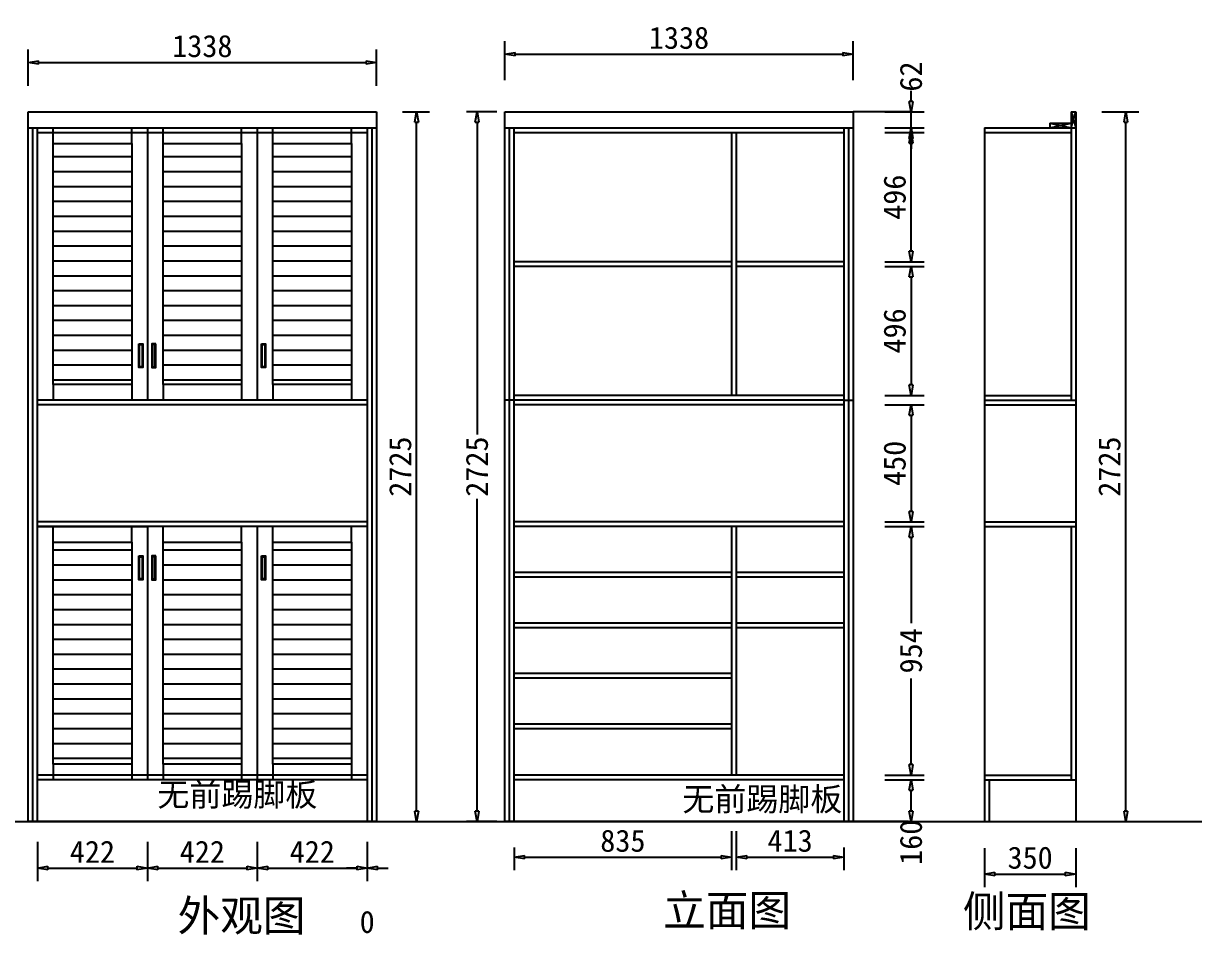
# Model space of a CAD drawing. Header units: millimetres. Extents: x 366509 to 398313, y -1245498 to -1202747.
# Drawn here: x 377443 to 381936, y -1241278 to -1237771 of the extents above; entities that cross this region are included whole.
import ezdxf

# ---------------------------------------------------------------- set-up
doc = ezdxf.new("R2010")
doc.units = ezdxf.units.MM
doc.header["$LTSCALE"] = 20
doc.layers.get('Defpoints').update_dxf_attribs({"color": 250})
doc.styles.get("Standard").update_dxf_attribs({"font": 'SimSun.ttf', "height": 85})
doc.dimstyles.new('200', dxfattribs={"dimtxt": 90, "dimasz": 40, "dimexe": 50, "dimexo": 100, "dimgap": 20, "dimtad": 1, "dimdec": 0, "dimtxsty": 'Standard', "dimblk": 'CLOSEDBLANK', "dimcen": 100, "dimdle": 50, "dimclrd": 256, "dimclre": 256, "dimclrt": 256, "dimadec": 0, "dimazin": 0, "dimtfac": 1, "dimtdec": 0, "dimtmove": 2, "dimatfit": 3, "dimldrblk": 'CLOSEDBLANK', "dimfxl": 100, "dimfxlon": 1, "dimlwd": 25, "dimlwe": 25, "dimarcsym": 0})
doc.dimstyles.new('周文晶', dxfattribs={"dimtxt": 70, "dimasz": 40, "dimexe": 40, "dimexo": 30, "dimgap": 10, "dimtad": 0, "dimdec": 0, "dimtxsty": 'Standard', "dimblk": 'CLOSEDBLANK', "dimcen": 200, "dimclrd": 256, "dimclre": 256, "dimadec": 0, "dimazin": 0, "dimtfac": 1, "dimtdec": 0, "dimtmove": 0, "dimatfit": 3, "dimldrblk": 'CLOSEDBLANK', "dimfxl": 100, "dimfxlon": 1, "dimarcsym": 0})

# ---------------------------------------------------------------- blocks, each defined once
blk = doc.blocks.new('_ClosedBlank')
at = {"color": 0, "linetype": 'ByBlock', "lineweight": -2}
for p, q in [((-1, 0.17), (0, 0)), ((-1, 0.17), (-1, -0.17)), ((0, 0), (-1, -0.17))]:
    blk.add_line(p, q, dxfattribs=at)
blk = doc.blocks.new('*D1571')
at = {"lineweight": 25, "transparency": 16777216}
for p, q in [((380750.7, -1240675.2), (380900.7, -1240675.2)), ((380850.7, -1240795.2), (380850.7, -1240715.2)), ((380750.7, -1240835.2), (380900.7, -1240835.2))]:
    blk.add_line(p, q, dxfattribs=at)
at = {"layer": 'Defpoints', "color": 0, "transparency": 16777216}
for p in [(380592.9, -1240675.2), (380850.7, -1240675.2), (380628.9, -1240835.2)]:
    blk.add_point(p, dxfattribs=at)
at = {"lineweight": 25, "transparency": 16777216, "xscale": 40, "yscale": 40, "zscale": 40}
for p, rotation in [((380850.7, -1240675.2), 90), ((380850.7, -1240835.2), 270)]:
    blk.add_blockref('_ClosedBlank', p, dxfattribs=dict(at, rotation=rotation))
at = {"lineweight": -3, "transparency": 16777216, "insert": (380850.7, -1240915.2), "char_height": 85, "attachment_point": 5, "rotation": 90}
blk.add_mtext('160', dxfattribs=at)
blk = doc.blocks.new('*D1577')
at = {"lineweight": 25, "transparency": 16777216}
for p, q in [((380750.7, -1239703.2), (380900.7, -1239703.2)), ((380850.7, -1239743.2), (380850.7, -1240074.3)), ((380850.7, -1240617.2), (380850.7, -1240286.2)), ((380750.7, -1240657.2), (380900.7, -1240657.2))]:
    blk.add_line(p, q, dxfattribs=at)
at = {"layer": 'Defpoints', "color": 0, "transparency": 16777216}
for p in [(380592.9, -1239703.2), (380850.7, -1239703.2), (380592.9, -1240657.2)]:
    blk.add_point(p, dxfattribs=at)
at = {"lineweight": 25, "transparency": 16777216, "xscale": 40, "yscale": 40, "zscale": 40}
for p, rotation in [((380850.7, -1239703.2), 90), ((380850.7, -1240657.2), 270)]:
    blk.add_blockref('_ClosedBlank', p, dxfattribs=dict(at, rotation=rotation))
at = {"lineweight": -3, "transparency": 16777216, "insert": (380850.7, -1240180.2), "char_height": 85, "attachment_point": 5, "rotation": 90}
blk.add_mtext('954', dxfattribs=at)
blk = doc.blocks.new('*D1578')
at = {"lineweight": 25, "transparency": 16777216}
for p, q in [((380750.7, -1239235.2), (380900.7, -1239235.2)), ((380850.7, -1239275.2), (380850.7, -1239645.2)), ((380750.7, -1239685.2), (380900.7, -1239685.2))]:
    blk.add_line(p, q, dxfattribs=at)
at = {"layer": 'Defpoints', "color": 0, "transparency": 16777216}
for p in [(380592.9, -1239235.2), (380592.9, -1239685.2), (380850.7, -1239685.2)]:
    blk.add_point(p, dxfattribs=at)
at = {"lineweight": 25, "transparency": 16777216, "xscale": 40, "yscale": 40, "zscale": 40}
for p, rotation in [((380850.7, -1239235.2), 90), ((380850.7, -1239685.2), 270)]:
    blk.add_blockref('_ClosedBlank', p, dxfattribs=dict(at, rotation=rotation))
at = {"lineweight": -3, "transparency": 16777216, "insert": (380788.2, -1239460.2), "char_height": 85, "attachment_point": 5, "rotation": 90}
blk.add_mtext('450', dxfattribs=at)
blk = doc.blocks.new('*D1579')
at = {"lineweight": 25, "transparency": 16777216}
for p, q in [((380750.7, -1238703.7), (380900.7, -1238703.7)), ((380850.7, -1238743.7), (380850.7, -1239159.2)), ((380750.7, -1239199.2), (380900.7, -1239199.2))]:
    blk.add_line(p, q, dxfattribs=at)
at = {"layer": 'Defpoints', "color": 0, "transparency": 16777216}
for p in [(380592.9, -1238703.7), (380592.9, -1239199.2), (380850.7, -1239199.2)]:
    blk.add_point(p, dxfattribs=at)
at = {"lineweight": 25, "transparency": 16777216, "xscale": 40, "yscale": 40, "zscale": 40}
for p, rotation in [((380850.7, -1238703.7), 90), ((380850.7, -1239199.2), 270)]:
    blk.add_blockref('_ClosedBlank', p, dxfattribs=dict(at, rotation=rotation))
at = {"lineweight": -3, "transparency": 16777216, "insert": (380788.2, -1238951.5), "char_height": 85, "attachment_point": 5, "rotation": 90}
blk.add_mtext('496', dxfattribs=at)
blk = doc.blocks.new('*D1580')
at = {"lineweight": 25, "transparency": 16777216}
for p, q in [((380750.7, -1238190.2), (380900.7, -1238190.2)), ((380850.7, -1238645.7), (380850.7, -1238230.2)), ((380750.7, -1238685.7), (380900.7, -1238685.7))]:
    blk.add_line(p, q, dxfattribs=at)
at = {"layer": 'Defpoints', "color": 0, "transparency": 16777216}
for p in [(380592.9, -1238190.2), (380850.7, -1238190.2), (380592.9, -1238685.7)]:
    blk.add_point(p, dxfattribs=at)
at = {"lineweight": 25, "transparency": 16777216, "xscale": 40, "yscale": 40, "zscale": 40}
for p, rotation in [((380850.7, -1238190.2), 90), ((380850.7, -1238685.7), 270)]:
    blk.add_blockref('_ClosedBlank', p, dxfattribs=dict(at, rotation=rotation))
at = {"lineweight": -3, "transparency": 16777216, "insert": (380788.2, -1238438), "char_height": 85, "attachment_point": 5, "rotation": 90}
blk.add_mtext('496', dxfattribs=at)
blk = doc.blocks.new('*D1581')
at = {"lineweight": 25, "transparency": 16777216}
for p, q in [((380850.7, -1238070.2), (380850.7, -1238030.2)), ((380750.7, -1238110.2), (380900.7, -1238110.2)), ((380850.7, -1238172.2), (380850.7, -1238110.2)), ((380750.7, -1238172.2), (380900.7, -1238172.2)), ((380850.7, -1238212.2), (380850.7, -1238252.2))]:
    blk.add_line(p, q, dxfattribs=at)
at = {"layer": 'Defpoints', "color": 0, "transparency": 16777216}
for p in [(380628.9, -1238110.2), (380850.7, -1238110.2), (380628.9, -1238172.2)]:
    blk.add_point(p, dxfattribs=at)
at = {"lineweight": 25, "transparency": 16777216, "xscale": 40, "yscale": 40, "zscale": 40}
for p, rotation in [((380850.7, -1238110.2), 270), ((380850.7, -1238172.2), 90)]:
    blk.add_blockref('_ClosedBlank', p, dxfattribs=dict(at, rotation=rotation))
at = {"lineweight": -3, "transparency": 16777216, "insert": (380850.7, -1237974.7), "char_height": 85, "attachment_point": 5, "rotation": 90}
blk.add_mtext('62', dxfattribs=at)
blk = doc.blocks.new('*D1582')
at = {"lineweight": 25, "transparency": 16777216}
for p, q in [((380161.9, -1240872.4), (380161.9, -1241022.4)), ((379326.9, -1240935.2), (379326.9, -1241022.4)), ((379366.9, -1240972.4), (380121.9, -1240972.4))]:
    blk.add_line(p, q, dxfattribs=at)
at = {"layer": 'Defpoints', "color": 0, "transparency": 16777216}
for p in [(380161.9, -1240657.2), (379326.9, -1240835.2), (380161.9, -1240972.4)]:
    blk.add_point(p, dxfattribs=at)
at = {"lineweight": 25, "transparency": 16777216, "xscale": 40, "yscale": 40, "zscale": 40, "rotation": 180}
blk.add_blockref('_ClosedBlank', (379326.9, -1240972.4), dxfattribs=at)
at = {"lineweight": 25, "transparency": 16777216, "xscale": 40, "yscale": 40, "zscale": 40}
blk.add_blockref('_ClosedBlank', (380161.9, -1240972.4), dxfattribs=at)
at = {"lineweight": -3, "transparency": 16777216, "insert": (379744.4, -1240909.9), "char_height": 85, "attachment_point": 5}
blk.add_mtext('835', dxfattribs=at)
blk = doc.blocks.new('*D1583')
at = {"lineweight": 25, "transparency": 16777216}
for p, q in [((380179.9, -1240872.4), (380179.9, -1241022.4)), ((380592.9, -1240935.2), (380592.9, -1241022.4)), ((380219.9, -1240972.4), (380552.9, -1240972.4))]:
    blk.add_line(p, q, dxfattribs=at)
at = {"layer": 'Defpoints', "color": 0, "transparency": 16777216}
for p in [(380179.9, -1240657.2), (380592.9, -1240835.2), (380592.9, -1240972.4)]:
    blk.add_point(p, dxfattribs=at)
at = {"lineweight": 25, "transparency": 16777216, "xscale": 40, "yscale": 40, "zscale": 40, "rotation": 180}
blk.add_blockref('_ClosedBlank', (380179.9, -1240972.4), dxfattribs=at)
at = {"lineweight": 25, "transparency": 16777216, "xscale": 40, "yscale": 40, "zscale": 40}
blk.add_blockref('_ClosedBlank', (380592.9, -1240972.4), dxfattribs=at)
at = {"lineweight": -3, "transparency": 16777216, "insert": (380386.4, -1240909.9), "char_height": 85, "attachment_point": 5}
blk.add_mtext('413', dxfattribs=at)
blk = doc.blocks.new('*D1584')
at = {"lineweight": 25, "transparency": 16777216}
for p, q in [((379290.9, -1237988.9), (379290.9, -1237838.9)), ((380628.9, -1237988.9), (380628.9, -1237838.9)), ((379330.9, -1237888.9), (380588.9, -1237888.9))]:
    blk.add_line(p, q, dxfattribs=at)
at = {"layer": 'Defpoints', "color": 0, "transparency": 16777216}
for p in [(380628.9, -1237888.9), (379290.9, -1238110.2), (380628.9, -1238110.2)]:
    blk.add_point(p, dxfattribs=at)
at = {"lineweight": 25, "transparency": 16777216, "xscale": 40, "yscale": 40, "zscale": 40, "rotation": 180}
blk.add_blockref('_ClosedBlank', (379290.9, -1237888.9), dxfattribs=at)
at = {"lineweight": 25, "transparency": 16777216, "xscale": 40, "yscale": 40, "zscale": 40}
blk.add_blockref('_ClosedBlank', (380628.9, -1237888.9), dxfattribs=at)
at = {"lineweight": -3, "transparency": 16777216, "insert": (379959.9, -1237826.4), "char_height": 85, "attachment_point": 5}
blk.add_mtext('1338', dxfattribs=at)
blk = doc.blocks.new('*D1572')
at = {"lineweight": 25, "transparency": 16777216}
for p, q in [((377496.8, -1240914.2), (377496.8, -1241064.2)), ((377918.8, -1240914.2), (377918.8, -1241064.2)), ((377536.8, -1241014.2), (377878.8, -1241014.2))]:
    blk.add_line(p, q, dxfattribs=at)
at = {"layer": 'Defpoints', "color": 0, "transparency": 16777216}
for p in [(377496.8, -1240812.6), (377918.8, -1240812.6), (377918.8, -1241014.2)]:
    blk.add_point(p, dxfattribs=at)
at = {"lineweight": 25, "transparency": 16777216, "xscale": 40, "yscale": 40, "zscale": 40, "rotation": 180}
blk.add_blockref('_ClosedBlank', (377496.8, -1241014.2), dxfattribs=at)
at = {"lineweight": 25, "transparency": 16777216, "xscale": 40, "yscale": 40, "zscale": 40}
blk.add_blockref('_ClosedBlank', (377918.8, -1241014.2), dxfattribs=at)
at = {"lineweight": -3, "transparency": 16777216, "insert": (377707.8, -1240951.7), "char_height": 85, "attachment_point": 5}
blk.add_mtext('422', dxfattribs=at)
blk = doc.blocks.new('*D1573')
at = {"lineweight": 25, "transparency": 16777216}
for p, q in [((377918.8, -1240914.2), (377918.8, -1241064.2)), ((378340.8, -1240914.2), (378340.8, -1241064.2)), ((377958.8, -1241014.2), (378300.8, -1241014.2))]:
    blk.add_line(p, q, dxfattribs=at)
at = {"layer": 'Defpoints', "color": 0, "transparency": 16777216}
for p in [(377918.8, -1240812.6), (378340.8, -1240812.6), (378340.8, -1241014.2)]:
    blk.add_point(p, dxfattribs=at)
at = {"lineweight": 25, "transparency": 16777216, "xscale": 40, "yscale": 40, "zscale": 40, "rotation": 180}
blk.add_blockref('_ClosedBlank', (377918.8, -1241014.2), dxfattribs=at)
at = {"lineweight": 25, "transparency": 16777216, "xscale": 40, "yscale": 40, "zscale": 40}
blk.add_blockref('_ClosedBlank', (378340.8, -1241014.2), dxfattribs=at)
at = {"lineweight": -3, "transparency": 16777216, "insert": (378129.8, -1240951.7), "char_height": 85, "attachment_point": 5}
blk.add_mtext('422', dxfattribs=at)
blk = doc.blocks.new('*D1574')
at = {"lineweight": 25, "transparency": 16777216}
for p, q in [((378340.8, -1240914.2), (378340.8, -1241064.2)), ((378762.8, -1240914.2), (378762.8, -1241064.2)), ((378380.8, -1241014.2), (378722.8, -1241014.2))]:
    blk.add_line(p, q, dxfattribs=at)
at = {"layer": 'Defpoints', "color": 0, "transparency": 16777216}
for p in [(378340.8, -1240812.6), (378762.8, -1240812.6), (378762.8, -1241014.2)]:
    blk.add_point(p, dxfattribs=at)
at = {"lineweight": 25, "transparency": 16777216, "xscale": 40, "yscale": 40, "zscale": 40, "rotation": 180}
blk.add_blockref('_ClosedBlank', (378340.8, -1241014.2), dxfattribs=at)
at = {"lineweight": 25, "transparency": 16777216, "xscale": 40, "yscale": 40, "zscale": 40}
blk.add_blockref('_ClosedBlank', (378762.8, -1241014.2), dxfattribs=at)
at = {"lineweight": -3, "transparency": 16777216, "insert": (378551.8, -1240951.7), "char_height": 85, "attachment_point": 5}
blk.add_mtext('422', dxfattribs=at)
blk = doc.blocks.new('*D1575')
at = {"lineweight": 25, "transparency": 16777216}
for p, q in [((378762.8, -1240914.2), (378762.8, -1241064.2)), ((378762.8, -1240935.2), (378762.8, -1241064.2)), ((378722.8, -1241014.2), (378682.8, -1241014.2)), ((378802.8, -1241014.2), (378842.8, -1241014.2))]:
    blk.add_line(p, q, dxfattribs=at)
at = {"layer": 'Defpoints', "color": 0, "transparency": 16777216}
for p in [(378762.8, -1240812.6), (378762.8, -1240835.2), (378762.8, -1241014.2)]:
    blk.add_point(p, dxfattribs=at)
at = {"lineweight": 25, "transparency": 16777216, "xscale": 40, "yscale": 40, "zscale": 40}
blk.add_blockref('_ClosedBlank', (378762.8, -1241014.2), dxfattribs=at)
at = {"lineweight": 25, "transparency": 16777216, "xscale": 40, "yscale": 40, "zscale": 40, "rotation": 180}
blk.add_blockref('_ClosedBlank', (378762.8, -1241014.2), dxfattribs=at)
at = {"lineweight": -3, "transparency": 16777216, "insert": (378762.8, -1241221.7), "char_height": 85, "attachment_point": 5}
blk.add_mtext('0', dxfattribs=at)
blk = doc.blocks.new('*D1585')
at = {"lineweight": 25, "transparency": 16777216}
for p, q in [((377351.6, -1240675.2), (377201.6, -1240675.2)), ((377251.6, -1240715.2), (377251.6, -1240795.2)), ((377351.6, -1240835.2), (377201.6, -1240835.2))]:
    blk.add_line(p, q, dxfattribs=at)
at = {"layer": 'Defpoints', "color": 0, "transparency": 16777216}
for p in [(377496.8, -1240675.2), (377251.6, -1240835.2), (377460.8, -1240835.2)]:
    blk.add_point(p, dxfattribs=at)
at = {"lineweight": 25, "transparency": 16777216, "xscale": 40, "yscale": 40, "zscale": 40}
for p, rotation in [((377251.6, -1240675.2), 90), ((377251.6, -1240835.2), 270)]:
    blk.add_blockref('_ClosedBlank', p, dxfattribs=dict(at, rotation=rotation))
at = {"lineweight": -3, "transparency": 16777216, "insert": (377129.1, -1240755.2), "char_height": 85, "attachment_point": 5, "rotation": 90}
blk.add_mtext('160', dxfattribs=at)
blk = doc.blocks.new('*D1586')
at = {"lineweight": 25, "transparency": 16777216}
for p, q in [((377351.6, -1239703.2), (377201.6, -1239703.2)), ((377251.6, -1240635.2), (377251.6, -1239743.2)), ((377351.6, -1240675.2), (377201.6, -1240675.2))]:
    blk.add_line(p, q, dxfattribs=at)
at = {"layer": 'Defpoints', "color": 0, "transparency": 16777216}
for p in [(377251.6, -1239703.2), (377496.8, -1239703.2), (377496.8, -1240675.2)]:
    blk.add_point(p, dxfattribs=at)
at = {"lineweight": 25, "transparency": 16777216, "xscale": 40, "yscale": 40, "zscale": 40}
for p, rotation in [((377251.6, -1239703.2), 90), ((377251.6, -1240675.2), 270)]:
    blk.add_blockref('_ClosedBlank', p, dxfattribs=dict(at, rotation=rotation))
at = {"lineweight": -3, "transparency": 16777216, "insert": (377189.1, -1240189.2), "char_height": 85, "attachment_point": 5, "rotation": 90}
blk.add_mtext('972', dxfattribs=at)
blk = doc.blocks.new('*D1587')
at = {"lineweight": 25, "transparency": 16777216}
for p, q in [((377351.6, -1239235.2), (377201.6, -1239235.2)), ((377251.6, -1239645.2), (377251.6, -1239275.2)), ((377351.6, -1239685.2), (377201.6, -1239685.2))]:
    blk.add_line(p, q, dxfattribs=at)
at = {"layer": 'Defpoints', "color": 0, "transparency": 16777216}
for p in [(377251.6, -1239235.2), (377496.8, -1239235.2), (377496.8, -1239685.2)]:
    blk.add_point(p, dxfattribs=at)
at = {"lineweight": 25, "transparency": 16777216, "xscale": 40, "yscale": 40, "zscale": 40}
for p, rotation in [((377251.6, -1239235.2), 90), ((377251.6, -1239685.2), 270)]:
    blk.add_blockref('_ClosedBlank', p, dxfattribs=dict(at, rotation=rotation))
at = {"lineweight": -3, "transparency": 16777216, "insert": (377189.1, -1239460.2), "char_height": 85, "attachment_point": 5, "rotation": 90}
blk.add_mtext('450', dxfattribs=at)
blk = doc.blocks.new('*D1588')
at = {"lineweight": 25, "transparency": 16777216}
for p, q in [((377351.6, -1238172.2), (377201.6, -1238172.2)), ((377251.6, -1239177.2), (377251.6, -1238212.2)), ((377351.6, -1239217.2), (377201.6, -1239217.2))]:
    blk.add_line(p, q, dxfattribs=at)
at = {"layer": 'Defpoints', "color": 0, "transparency": 16777216}
for p in [(377251.6, -1238172.2), (377496.8, -1238172.2), (377496.8, -1239217.2)]:
    blk.add_point(p, dxfattribs=at)
at = {"lineweight": 25, "transparency": 16777216, "xscale": 40, "yscale": 40, "zscale": 40}
for p, rotation in [((377251.6, -1238172.2), 90), ((377251.6, -1239217.2), 270)]:
    blk.add_blockref('_ClosedBlank', p, dxfattribs=dict(at, rotation=rotation))
at = {"lineweight": -3, "transparency": 16777216, "insert": (377189.1, -1238694.7), "char_height": 85, "attachment_point": 5, "rotation": 90}
blk.add_mtext('1045', dxfattribs=at)
blk = doc.blocks.new('*D1589')
at = {"lineweight": 25, "transparency": 16777216}
for p, q in [((377251.6, -1238070.2), (377251.6, -1238030.2)), ((377351.6, -1238110.2), (377201.6, -1238110.2)), ((377251.6, -1238172.2), (377251.6, -1238110.2)), ((377351.6, -1238172.2), (377201.6, -1238172.2)), ((377251.6, -1238212.2), (377251.6, -1238252.2))]:
    blk.add_line(p, q, dxfattribs=at)
at = {"layer": 'Defpoints', "color": 0, "transparency": 16777216}
for p in [(377251.6, -1238110.2), (377460.8, -1238110.2), (377496.8, -1238172.2)]:
    blk.add_point(p, dxfattribs=at)
at = {"lineweight": 25, "transparency": 16777216, "xscale": 40, "yscale": 40, "zscale": 40}
for p, rotation in [((377251.6, -1238110.2), 270), ((377251.6, -1238172.2), 90)]:
    blk.add_blockref('_ClosedBlank', p, dxfattribs=dict(at, rotation=rotation))
at = {"lineweight": -3, "transparency": 16777216, "insert": (377129.1, -1238141.2), "char_height": 85, "attachment_point": 5, "rotation": 90}
blk.add_mtext('62', dxfattribs=at)
blk = doc.blocks.new('*D1590')
at = {"lineweight": 25, "transparency": 16777216}
for p, q in [((377460.8, -1238010.2), (377460.8, -1237870.6)), ((378798.8, -1238010.2), (378798.8, -1237870.6)), ((377500.8, -1237920.6), (378758.8, -1237920.6))]:
    blk.add_line(p, q, dxfattribs=at)
at = {"layer": 'Defpoints', "color": 0, "transparency": 16777216}
for p in [(378798.8, -1237920.6), (377460.8, -1238110.2), (378798.8, -1238110.2)]:
    blk.add_point(p, dxfattribs=at)
at = {"lineweight": 25, "transparency": 16777216, "xscale": 40, "yscale": 40, "zscale": 40, "rotation": 180}
blk.add_blockref('_ClosedBlank', (377460.8, -1237920.6), dxfattribs=at)
at = {"lineweight": 25, "transparency": 16777216, "xscale": 40, "yscale": 40, "zscale": 40}
blk.add_blockref('_ClosedBlank', (378798.8, -1237920.6), dxfattribs=at)
at = {"lineweight": -3, "transparency": 16777216, "insert": (378129.8, -1237858.1), "char_height": 85, "attachment_point": 5}
blk.add_mtext('1338', dxfattribs=at)
blk = doc.blocks.new('*D1591')
at = {"lineweight": 25, "transparency": 16777216}
for p, q in [((378898.8, -1238110.2), (379002.5, -1238110.2)), ((378952.5, -1240795.2), (378952.5, -1238150.2)), ((378898.8, -1240835.2), (379002.5, -1240835.2))]:
    blk.add_line(p, q, dxfattribs=at)
at = {"layer": 'Defpoints', "color": 0, "transparency": 16777216}
for p in [(378798.8, -1238110.2), (378952.5, -1238110.2), (378798.8, -1240835.2)]:
    blk.add_point(p, dxfattribs=at)
at = {"lineweight": 25, "transparency": 16777216, "xscale": 40, "yscale": 40, "zscale": 40}
for p, rotation in [((378952.5, -1238110.2), 90), ((378952.5, -1240835.2), 270)]:
    blk.add_blockref('_ClosedBlank', p, dxfattribs=dict(at, rotation=rotation))
at = {"lineweight": -3, "transparency": 16777216, "insert": (378890, -1239472.7), "char_height": 85, "attachment_point": 5, "rotation": 90}
blk.add_mtext('2725', dxfattribs=at)
blk = doc.blocks.new('*D1592')
at = {"lineweight": 25, "transparency": 16777216}
for p, q in [((381133, -1240937.4), (381133, -1241087.4)), ((381483, -1240937.4), (381483, -1241087.4)), ((381173, -1241037.4), (381443, -1241037.4))]:
    blk.add_line(p, q, dxfattribs=at)
at = {"layer": 'Defpoints', "color": 0, "transparency": 16777216}
for p in [(381133, -1240835.2), (381483, -1240835.2), (381483, -1241037.4)]:
    blk.add_point(p, dxfattribs=at)
at = {"lineweight": 25, "transparency": 16777216, "xscale": 40, "yscale": 40, "zscale": 40, "rotation": 180}
blk.add_blockref('_ClosedBlank', (381133, -1241037.4), dxfattribs=at)
at = {"lineweight": 25, "transparency": 16777216, "xscale": 40, "yscale": 40, "zscale": 40}
blk.add_blockref('_ClosedBlank', (381483, -1241037.4), dxfattribs=at)
at = {"lineweight": -3, "transparency": 16777216, "insert": (381308, -1240974.9), "char_height": 85, "attachment_point": 5}
blk.add_mtext('350', dxfattribs=at)
blk = doc.blocks.new('*D1576')
at = {"lineweight": 25, "transparency": 16777216}
for p, q in [((381583, -1238110.2), (381725.4, -1238110.2)), ((381675.4, -1240795.2), (381675.4, -1238150.2)), ((381583, -1240835.2), (381725.4, -1240835.2))]:
    blk.add_line(p, q, dxfattribs=at)
at = {"layer": 'Defpoints', "color": 0, "transparency": 16777216}
for p in [(381483, -1238110.2), (381675.4, -1238110.2), (381483, -1240835.2)]:
    blk.add_point(p, dxfattribs=at)
at = {"lineweight": 25, "transparency": 16777216, "xscale": 40, "yscale": 40, "zscale": 40}
for p, rotation in [((381675.4, -1238110.2), 90), ((381675.4, -1240835.2), 270)]:
    blk.add_blockref('_ClosedBlank', p, dxfattribs=dict(at, rotation=rotation))
at = {"lineweight": -3, "transparency": 16777216, "insert": (381612.9, -1239472.7), "char_height": 85, "attachment_point": 5, "rotation": 90}
blk.add_mtext('2725', dxfattribs=at)
blk = doc.blocks.new('*D1570')
at = {"lineweight": -2, "transparency": 16777216}
for p, q in [((379260.9, -1238110.2), (379144.4, -1238110.2)), ((379184.4, -1238150.2), (379184.4, -1239348.7)), ((379184.4, -1240795.2), (379184.4, -1239596.8)), ((379260.9, -1240835.2), (379144.4, -1240835.2))]:
    blk.add_line(p, q, dxfattribs=at)
at = {"layer": 'Defpoints', "color": 0, "transparency": 16777216}
for p in [(379184.4, -1238110.2), (379290.9, -1238110.2), (379290.9, -1240835.2)]:
    blk.add_point(p, dxfattribs=at)
at = {"lineweight": -2, "transparency": 16777216, "xscale": 40, "yscale": 40, "zscale": 40}
for p, rotation in [((379184.4, -1238110.2), 90), ((379184.4, -1240835.2), 270)]:
    blk.add_blockref('_ClosedBlank', p, dxfattribs=dict(at, rotation=rotation))
at = {"color": 0, "transparency": 16777216, "insert": (379184.4, -1239472.7), "char_height": 85, "attachment_point": 5, "rotation": 90}
blk.add_mtext('2725', dxfattribs=at)

msp = doc.modelspace()

# ---------------------------------------------------------------- hatches: boundary and pattern name
at = {"lineweight": -3}
h = msp.add_hatch(dxfattribs=at)
h.set_pattern_fill('LINE', color=251, scale=18, style=0)
h.set_pattern_definition([(0, (253006.234, -1233253.076), (0, 57.15), [])])
h.paths.add_polyline_path([(377858.775, -1238232.223), (377556.775, -1238232.223), (377556.775, -1239157.223), (377858.775, -1239157.223)])
h = msp.add_hatch(dxfattribs=at)
h.set_pattern_fill('LINE', color=251, scale=18, style=0)
h.set_pattern_definition([(0, (253428.234, -1233253.076), (0, 57.15), [])])
h.paths.add_polyline_path([(378280.775, -1238232.223), (377978.775, -1238232.223), (377978.775, -1239157.223), (378280.775, -1239157.223)])
h = msp.add_hatch(dxfattribs=at)
h.set_pattern_fill('LINE', color=251, scale=18, style=0)
h.set_pattern_definition([(0, (253850.234, -1233253.076), (0, 57.15), [])])
h.paths.add_polyline_path([(378702.775, -1238232.223), (378400.775, -1238232.223), (378400.775, -1239157.223), (378702.775, -1239157.223)])
h = msp.add_hatch(dxfattribs=at)
h.set_pattern_fill('LINE', color=251, scale=18, style=0)
h.set_pattern_definition([(0, (253006.234, -1233106.076), (0, 57.15), [])])
h.paths.add_polyline_path([(377556.775, -1240615.223), (377858.775, -1240615.223), (377858.775, -1239763.223), (377556.775, -1239763.223)])
h = msp.add_hatch(dxfattribs=at)
h.set_pattern_fill('LINE', color=251, scale=18, style=0)
h.set_pattern_definition([(0, (253428.234, -1233106.076), (0, 57.15), [])])
h.paths.add_polyline_path([(377978.775, -1240615.223), (378280.775, -1240615.223), (378280.775, -1239763.223), (377978.775, -1239763.223)])
h = msp.add_hatch(dxfattribs=at)
h.set_pattern_fill('LINE', color=251, scale=18, style=0)
h.set_pattern_definition([(0, (253850.234, -1233106.076), (0, 57.15), [])])
h.paths.add_polyline_path([(378400.775, -1240615.223), (378702.775, -1240615.223), (378702.775, -1239763.223), (378400.775, -1239763.223)])

# ---------------------------------------------------------------- linework, layer by layer
for p, q in [((377460.775, -1238110.223), (378798.775, -1238110.223)), ((377460.775, -1240835.223), (377460.775, -1238110.223)), ((378798.775, -1238110.223), (378798.775, -1240835.223)), ((379290.891, -1238110.223), (380628.891, -1238110.223)), ((379290.891, -1240835.223), (379290.891, -1238110.223)), ((380628.891, -1238110.223), (380628.891, -1240835.223)), ((380853.761, -1238110.223), (380628.891, -1238110.223)), ((381465.038, -1238110.223), (381483.038, -1238110.223)), ((381465.038, -1238110.223), (381465.038, -1238172.223)), ((381465.038, -1238172.223), (381483.038, -1238110.223)), ((381465.038, -1238110.223), (381483.038, -1238172.223)), ((381483.038, -1238110.223), (381483.038, -1238172.223)), ((381383.038, -1238154.223), (381465.038, -1238154.223)), ((381383.038, -1238154.223), (381383.038, -1238172.223)), ((381383.038, -1238172.223), (381465.038, -1238154.223)), ((381383.038, -1238154.223), (381465.038, -1238172.223)), ((377460.775, -1238172.223), (378798.775, -1238172.223)), ((377478.775, -1240835.223), (377478.775, -1238172.223)), ((377496.775, -1240835.223), (377496.775, -1238172.223)), ((377556.775, -1238232.223), (377556.775, -1238172.223)), ((377858.775, -1238232.223), (377858.775, -1238172.223)), ((377918.775, -1238172.223), (377918.775, -1239217.223)), ((377978.775, -1238232.223), (377978.775, -1238172.223)), ((378280.775, -1238232.223), (378280.775, -1238172.223)), ((378340.775, -1238172.223), (378340.775, -1239217.223)), ((378400.775, -1238232.223), (378400.775, -1238172.223)), ((378702.775, -1238232.223), (378702.775, -1238172.223)), ((378762.775, -1238172.223), (378762.775, -1240835.223)), ((378762.775, -1238172.223), (378762.775, -1239217.223)), ((378780.775, -1238172.223), (378780.775, -1240835.223)), ((379290.891, -1238172.223), (380628.891, -1238172.223)), ((379308.891, -1240835.223), (379308.891, -1238172.223)), ((379326.891, -1240835.223), (379326.891, -1238172.223)), ((379326.891, -1238190.223), (380592.891, -1238190.223)), ((380161.891, -1238190.223), (380161.891, -1239199.223)), ((380179.891, -1238190.223), (380179.891, -1239199.223)), ((380592.891, -1238172.223), (380592.891, -1240835.223)), ((380610.891, -1238172.223), (380610.891, -1240835.223)), ((381133.038, -1238172.223), (381483.038, -1238172.223)), ((381133.038, -1238172.223), (381133.038, -1240835.223)), ((381133.038, -1238190.223), (381465.038, -1238190.223)), ((381465.038, -1238172.223), (381465.038, -1239217.223)), ((381465.038, -1238190.223), (381465.038, -1239217.223)), ((381483.038, -1238172.223), (381483.038, -1240835.223)), ((380161.891, -1238685.723), (379326.891, -1238685.723)), ((380592.891, -1238685.723), (380179.891, -1238685.723)), ((380161.891, -1238703.723), (379326.891, -1238703.723)), ((380592.891, -1238703.723), (380179.891, -1238703.723)), ((377556.775, -1239157.223), (377556.775, -1239217.223)), ((377858.775, -1239157.223), (377858.775, -1239217.223)), ((377978.775, -1239157.223), (377978.775, -1239217.223)), ((378280.775, -1239157.223), (378280.775, -1239217.223)), ((378400.775, -1239157.223), (378400.775, -1239217.223)), ((378702.775, -1239157.223), (378702.775, -1239217.223)), ((378762.775, -1239217.223), (377496.775, -1239217.223)), ((378762.775, -1239235.223), (377496.775, -1239235.223)), ((379308.891, -1239217.223), (379290.891, -1239217.223)), ((379326.891, -1239217.223), (379308.891, -1239217.223)), ((380592.891, -1239199.223), (379326.891, -1239199.223)), ((380592.891, -1239217.223), (379326.891, -1239217.223)), ((380592.891, -1239235.223), (379326.891, -1239235.223)), ((380592.891, -1239217.223), (380610.891, -1239217.223)), ((380610.891, -1239217.223), (380628.891, -1239217.223)), ((381133.038, -1239199.223), (381465.038, -1239199.223)), ((381133.038, -1239217.223), (381483.038, -1239217.223)), ((381133.038, -1239235.223), (381483.038, -1239235.223)), ((378762.775, -1239685.223), (377496.775, -1239685.223)), ((380592.891, -1239685.223), (379326.891, -1239685.223)), ((381133.038, -1239685.223), (381483.038, -1239685.223)), ((378762.775, -1239703.223), (377496.775, -1239703.223)), ((377556.775, -1239763.223), (377556.775, -1239703.223)), ((377858.775, -1239763.223), (377858.775, -1239703.223)), ((377918.775, -1239703.223), (377918.775, -1240675.223)), ((377978.775, -1239763.223), (377978.775, -1239703.223)), ((378280.775, -1239763.223), (378280.775, -1239703.223)), ((378340.775, -1239703.223), (378340.775, -1240675.223)), ((378400.775, -1239763.223), (378400.775, -1239703.223)), ((378702.775, -1239763.223), (378702.775, -1239703.223)), ((378762.775, -1239703.223), (378762.775, -1240675.223)), ((380592.891, -1239703.223), (379326.891, -1239703.223)), ((380161.891, -1239703.223), (380161.891, -1240657.223)), ((380179.891, -1239703.223), (380179.891, -1240657.223)), ((381133.038, -1239703.223), (381483.038, -1239703.223)), ((381465.038, -1239703.223), (381465.038, -1240675.223)), ((380161.891, -1239879.223), (379326.891, -1239879.223)), ((380161.891, -1239897.223), (379326.891, -1239897.223)), ((380592.891, -1239879.223), (380179.891, -1239879.223)), ((380592.891, -1239897.223), (380179.891, -1239897.223)), ((380161.891, -1240073.223), (379326.891, -1240073.223)), ((380161.891, -1240091.223), (379326.891, -1240091.223)), ((380592.891, -1240073.223), (380179.891, -1240073.223)), ((380592.891, -1240091.223), (380179.891, -1240091.223)), ((380161.891, -1240267.223), (379326.891, -1240267.223)), ((380161.891, -1240285.223), (379326.891, -1240285.223)), ((380161.891, -1240461.223), (379326.891, -1240461.223)), ((380161.891, -1240479.223), (379326.891, -1240479.223)), ((377556.775, -1240615.223), (377556.775, -1240675.223)), ((377858.775, -1240615.223), (377858.775, -1240675.223)), ((377978.775, -1240615.223), (377978.775, -1240675.223)), ((378280.775, -1240615.223), (378280.775, -1240675.223)), ((378400.775, -1240615.223), (378400.775, -1240675.223)), ((378702.775, -1240615.223), (378702.775, -1240675.223)), ((378762.775, -1240675.223), (377496.775, -1240675.223)), ((380592.891, -1240657.223), (379326.891, -1240657.223)), ((380592.891, -1240675.223), (379326.891, -1240675.223)), ((381133.038, -1240657.223), (381465.038, -1240657.223)), ((381133.038, -1240675.223), (381483.038, -1240675.223)), ((381151.038, -1240675.223), (381151.038, -1240835.223)), ((378798.775, -1240835.223), (377460.775, -1240835.223)), ((380628.891, -1240835.223), (379290.891, -1240835.223)), ((380840.926, -1240835.223), (380628.891, -1240835.223)), ((381133.038, -1240835.223), (381483.038, -1240835.223))]:
    msp.add_line(p, q, dxfattribs=at)
at = {"color": 251, "lineweight": -3}
for p, q in [((377496.775, -1238190.223), (378762.775, -1238190.223)), ((378762.775, -1240657.223), (377496.775, -1240657.223))]:
    msp.add_line(p, q, dxfattribs=at)
msp.add_line((366509.141, -1240835.223), (398312.891, -1240835.223))
at = {"lineweight": -3}
for points in [[(377918.775, -1239217.223), (377496.775, -1239217.223), (377496.775, -1238172.223), (377918.775, -1238172.223)], [(377858.775, -1239157.223), (377556.775, -1239157.223), (377556.775, -1238232.223), (377858.775, -1238232.223)], [(378280.775, -1239157.223), (377978.775, -1239157.223), (377978.775, -1238232.223), (378280.775, -1238232.223)], [(378702.775, -1239157.223), (378400.775, -1239157.223), (378400.775, -1238232.223), (378702.775, -1238232.223)], [(377885.963, -1239001.081), (377901.468, -1239001.081), (377901.468, -1239092.443), (377885.963, -1239092.443)], [(377888.963, -1239004.081), (377898.468, -1239004.081), (377898.468, -1239089.443), (377888.963, -1239089.443)], [(377951.587, -1239001.081), (377936.082, -1239001.081), (377936.082, -1239092.443), (377951.587, -1239092.443)], [(377948.587, -1239004.081), (377939.082, -1239004.081), (377939.082, -1239089.443), (377948.587, -1239089.443)], [(378356.643, -1239001.081), (378372.148, -1239001.081), (378372.148, -1239092.443), (378356.643, -1239092.443)], [(378359.643, -1239004.081), (378369.148, -1239004.081), (378369.148, -1239089.443), (378359.643, -1239089.443)], [(377496.775, -1239703.223), (377918.775, -1239703.223), (377918.775, -1240675.223), (377496.775, -1240675.223)], [(377556.775, -1239763.223), (377858.775, -1239763.223), (377858.775, -1240615.223), (377556.775, -1240615.223)], [(377978.775, -1239763.223), (378280.775, -1239763.223), (378280.775, -1240615.223), (377978.775, -1240615.223)], [(378400.775, -1239763.223), (378702.775, -1239763.223), (378702.775, -1240615.223), (378400.775, -1240615.223)], [(377885.963, -1239815.672), (377901.468, -1239815.672), (377901.468, -1239907.035), (377885.963, -1239907.035)], [(377888.963, -1239818.672), (377898.468, -1239818.672), (377898.468, -1239904.035), (377888.963, -1239904.035)], [(377951.587, -1239815.672), (377936.082, -1239815.672), (377936.082, -1239907.035), (377951.587, -1239907.035)], [(377948.587, -1239818.672), (377939.082, -1239818.672), (377939.082, -1239904.035), (377948.587, -1239904.035)], [(378357.424, -1239815.672), (378372.929, -1239815.672), (378372.929, -1239907.035), (378357.424, -1239907.035)], [(378360.424, -1239818.672), (378369.929, -1239818.672), (378369.929, -1239904.035), (378360.424, -1239904.035)]]:
    msp.add_lwpolyline(points, close=True, dxfattribs=at)

# ---------------------------------------------------------------- texts
at = {"lineweight": -3, "attachment_point": 1}
for s, insert, char_height, width in [('无前踢脚板', (377957.355, -1240686.862), 90, 1124.59644), ('无前踢脚板', (379973, -1240704.665), 90, 1124.59644), ('外观图', (378034.705, -1241137.026), 120, 1869.59317), ('立面图', (379899.144, -1241116.855), 120, 1869.59317), ('侧面图', (381049.925, -1241120.253), 120, 1869.59317)]:
    msp.add_mtext(s, dxfattribs=dict(at, insert=insert, char_height=char_height, width=width))

# ---------------------------------------------------------------- dimensions: what is measured, and where the dimension line sits
at = {"lineweight": -3}
for base, p1, p2, picture, middle in [((378798.775, -1237920.631), (377460.775, -1238110.223), (378798.775, -1238110.223), '*D1590', (378129.775, -1237858.131)), ((380628.891, -1237888.894), (379290.891, -1238110.223), (380628.891, -1238110.223), '*D1584', (379959.891, -1237826.394)), ((380161.891, -1240972.432), (379326.891, -1240835.223), (380161.891, -1240657.223), '*D1582', (379744.391, -1240909.932)), ((380592.891, -1240972.432), (380179.891, -1240657.223), (380592.891, -1240835.223), '*D1583', (380386.391, -1240909.932)), ((377918.775, -1241014.235), (377496.775, -1240812.605), (377918.775, -1240812.605), '*D1572', (377707.775, -1240951.735)), ((378340.775, -1241014.235), (377918.775, -1240812.605), (378340.775, -1240812.605), '*D1573', (378129.775, -1240951.735)), ((378762.775, -1241014.235), (378340.775, -1240812.605), (378762.775, -1240812.605), '*D1574', (378551.775, -1240951.735)), ((378762.774890058, -1241014.235311255), (378762.774890058, -1240812.605367325), (378762.774890058, -1240835.223353866), '*D1575', (378762.774890058, -1241221.735311255)), ((381483.038, -1241037.416), (381133.038, -1240835.223), (381483.038, -1240835.223), '*D1592', (381308.038, -1240974.916))]:
    dim = msp.add_linear_dim(base=base, p1=p1, p2=p2, dimstyle='200', dxfattribs=at)
    dim.commit()
    dim.dimension.update_dxf_attribs({"geometry": picture, "text_midpoint": middle})
for base, p1, p2, picture, middle in [((380850.684, -1238110.223), (380628.891, -1238172.223), (380628.891, -1238110.223), '*D1581', (380850.684, -1237974.713)), ((380850.684, -1239703.223), (380592.891, -1240657.223), (380592.891, -1239703.223), '*D1577', (380850.684, -1240180.223)), ((380850.684, -1240675.223), (380628.891, -1240835.223), (380592.891, -1240675.223), '*D1571', (380850.684, -1240915.223))]:
    dim = msp.add_linear_dim(base=base, p1=p1, p2=p2, angle=270, dimstyle='200', dxfattribs=at)
    dim.commit()
    dim.dimension.update_dxf_attribs({"geometry": picture, "text_midpoint": middle, "dimtype": 128})
for base, p1, p2, angle, picture, middle in [((377251.603, -1238110.223), (377496.775, -1238172.223), (377460.775, -1238110.223), 270, '*D1589', (377129.103, -1238141.223)), ((378952.478, -1238110.223), (378798.775, -1240835.223), (378798.775, -1238110.223), 90, '*D1591', (378889.978, -1239472.723)), ((381675.399, -1238110.223), (381483.038, -1240835.223), (381483.038, -1238110.223), 90, '*D1576', (381612.899, -1239472.723)), ((377251.603, -1238172.223), (377496.775, -1239217.223), (377496.775, -1238172.223), 270, '*D1588', (377189.103, -1238694.723)), ((380850.684489578, -1238190.223353866), (380592.891318638, -1238685.723353866), (380592.891318638, -1238190.223353866), 270, '*D1580', (380788.184489578, -1238437.973353866)), ((380850.684489578, -1239199.223353866), (380592.891318638, -1238703.723353866), (380592.891318638, -1239199.223353866), 270, '*D1579', (380788.184489578, -1238951.473353866)), ((377251.603, -1239235.223), (377496.775, -1239685.223), (377496.775, -1239235.223), 270, '*D1587', (377189.103, -1239460.223)), ((380850.684, -1239685.223), (380592.891, -1239235.223), (380592.891, -1239685.223), 270, '*D1578', (380788.184, -1239460.223)), ((377251.603, -1239703.223), (377496.775, -1240675.223), (377496.775, -1239703.223), 270, '*D1586', (377189.103, -1240189.223)), ((377251.603, -1240835.223), (377496.775, -1240675.223), (377460.775, -1240835.223), 270, '*D1585', (377129.103, -1240755.223))]:
    dim = msp.add_linear_dim(base=base, p1=p1, p2=p2, angle=angle, dimstyle='200', dxfattribs=at)
    dim.commit()
    dim.dimension.update_dxf_attribs({"geometry": picture, "text_midpoint": middle})
dim = msp.add_linear_dim(base=(379184.414, -1238110.223), p1=(379290.891, -1240835.223), p2=(379290.891, -1238110.223), angle=90, dimstyle='周文晶')
dim.commit()
dim.dimension.update_dxf_attribs({"geometry": '*D1570', "text_midpoint": (379184.414, -1239472.723)})

doc.saveas('drawing.dxf')
